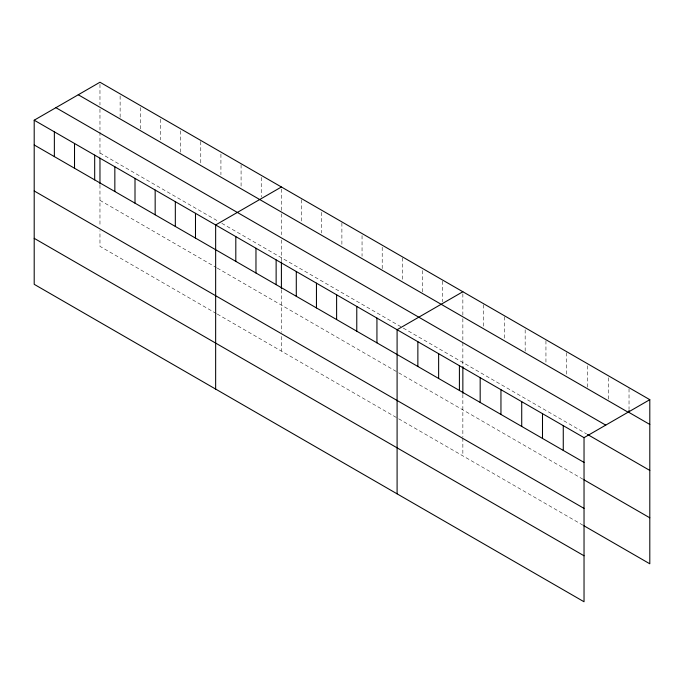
<?xml version="1.0" encoding="UTF-8"?>
<svg xmlns="http://www.w3.org/2000/svg" width="684" height="684" viewBox="0 0 684 684"><rect width="100%" height="100%" fill="white"/><g stroke="black" fill="none" stroke-linecap="round" stroke-linejoin="round"><path stroke-width="0.51" stroke-dasharray="3.42 2.56" d="M99.967 152.985L218.179 221.24M221.847 223.352L402.372 327.576M403.286 328.106L586.581 433.93M99.967 200.361L216.349 267.555M217.264 268.085L397.789 372.31M398.704 372.84L582.973 479.227M216.349 313.546L99.967 246.351L99.967 230.67M217.264 314.067L397.789 418.3M398.704 418.83L582.973 525.209M629.032 388.726L629.032 409.357M608.256 377.765L608.256 399.43M587.488 365.769L587.488 387.435M566.711 352.747L566.711 374.413M545.943 340.752L545.943 363.452M525.167 329.791L525.167 351.456M504.399 316.769L504.399 338.435M483.631 304.773L483.631 326.439M462.854 293.812L462.854 315.478M462.854 318.607L462.854 341.598M462.854 342.641L462.854 365.589M462.854 394.429L462.854 437.05M462.854 438.093L462.854 455.86M442.693 281.141L442.693 301.781M422.532 270.539L422.532 292.205M402.372 257.859L402.372 279.534M382.211 247.257L382.211 268.923M362.05 235.612L362.05 256.252M341.889 222.941L341.889 245.642M321.728 212.339L321.728 232.97M301.567 199.668L301.567 221.334M281.406 189.058L281.406 210.723M281.406 213.844L281.406 234.749M281.406 239.973L281.406 260.835M281.406 289.674L281.406 332.296M281.406 336.477L281.406 351.106M261.245 177.421L261.245 197.018M241.084 164.75L241.084 187.442M220.923 154.139L220.923 174.771M200.763 141.468L200.763 163.134M180.602 130.858L180.602 152.523M160.449 119.221L160.449 139.852M140.288 107.576L140.288 129.25M120.127 95.94L120.127 117.605M99.967 84.303L99.967 104.934M99.967 109.089L99.967 129.994M99.967 132.08L99.967 156.072M99.967 184.911L99.967 226.489"/><path stroke-width="1.03" d="M34.2 120.204L584.033 437.649L584.033 601.766L34.2 284.322L34.2 120.204L99.967 82.234L649.8 399.678L649.8 563.796L583.871 525.731M281.406 186.997L215.648 224.959L215.648 389.076M462.854 291.752L397.096 329.722L397.096 493.831M584.033 437.649L649.8 399.678M649.8 424.448L629.032 412.452L629.032 410.391M78.258 94.768L628.1 412.213M55.9 107.679L605.742 425.123M587.488 434.451L649.8 470.43M34.2 144.965L584.033 462.41M583.871 479.749L649.8 517.814M34.2 190.956L584.033 508.4M34.2 238.331L584.033 555.776M563.265 425.662L563.265 450.423M542.497 413.666L542.497 438.427M521.721 401.67L521.721 426.44M500.953 389.683L500.953 414.444M480.177 377.688L480.177 402.448M462.854 366.615L462.854 393.403M459.409 365.692L459.409 390.461M438.632 353.705L438.632 378.466M417.864 341.709L417.864 366.47M376.935 318.077L376.935 342.846M356.774 306.441L356.774 331.201M336.613 294.804L336.613 319.565M316.453 283.159L316.453 307.92M296.292 271.522L296.292 296.283M281.406 261.861L281.406 288.639M276.131 259.877L276.131 284.647M255.97 248.241L255.97 273.002M235.809 236.604L235.809 261.365M195.487 213.322L195.487 238.083M175.326 201.686L175.326 226.447M155.165 190.041L155.165 214.81M135.005 178.404L135.005 203.165M114.844 166.768L114.844 191.529M99.967 158.132L99.967 183.885M94.683 155.123L94.683 179.883M74.522 143.486L74.522 168.247M54.361 131.841L54.361 156.61"/></g></svg>
